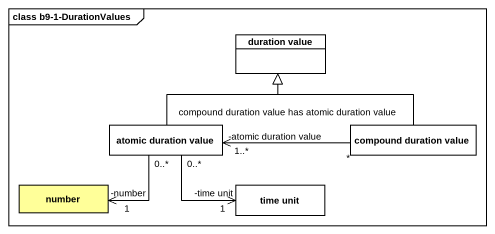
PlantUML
@startuml
mainframe class b9-1-DurationValues
hide circle
hide empty members
class "duration value" as duration_value
class "atomic duration value" as atomic_duration_value
class "compound duration value" as compound_duration_value
class number #FFFF99
class "time unit" as time_unit
atomic_duration_value -up-|> duration_value
compound_duration_value -up-|> duration_value
compound_duration_value "*" -left-> "-atomic duration value\n1..*" atomic_duration_value : compound duration value has atomic duration value
number "-number\n1" <-right- "0..*" atomic_duration_value
time_unit "-time unit\n1" <-left- "0..*" atomic_duration_value
@enduml
